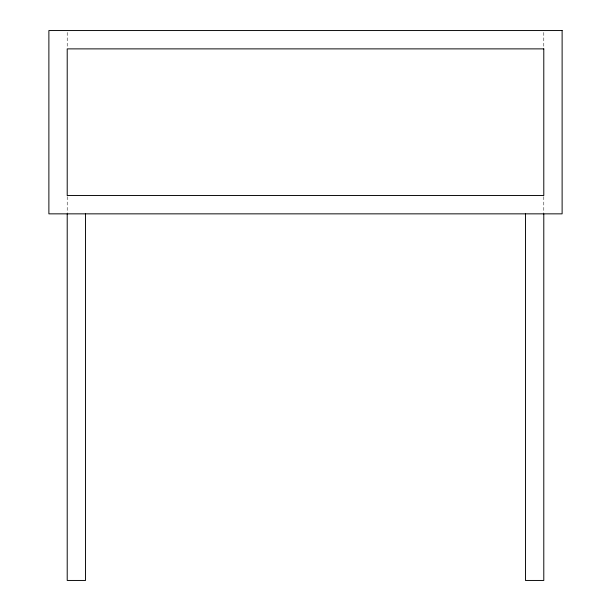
<?xml version="1.0" encoding="UTF-8"?>
<svg xmlns="http://www.w3.org/2000/svg" width="611" height="611" viewBox="0 0 611 611"><rect width="100%" height="100%" fill="white"/><g stroke="black" fill="none" stroke-linecap="round" stroke-linejoin="round"><path stroke-width="0.46" stroke-dasharray="3.06 2.29" d="M543.79 32.459L543.79 47.734M543.79 196.666L543.79 212.895M67.21 32.459L67.21 47.734M67.21 196.666L67.21 212.895"/><path stroke-width="0.92" d="M543.79 213.85L543.79 580.45L525.46 580.45L525.46 213.85M85.54 213.85L85.54 580.45L67.21 580.45L67.21 213.85M562.12 30.55L48.88 30.55L48.88 213.85L562.12 213.85L562.12 30.55M543.79 48.88L67.21 48.88L67.21 195.52L543.79 195.52L543.79 48.88"/></g></svg>
